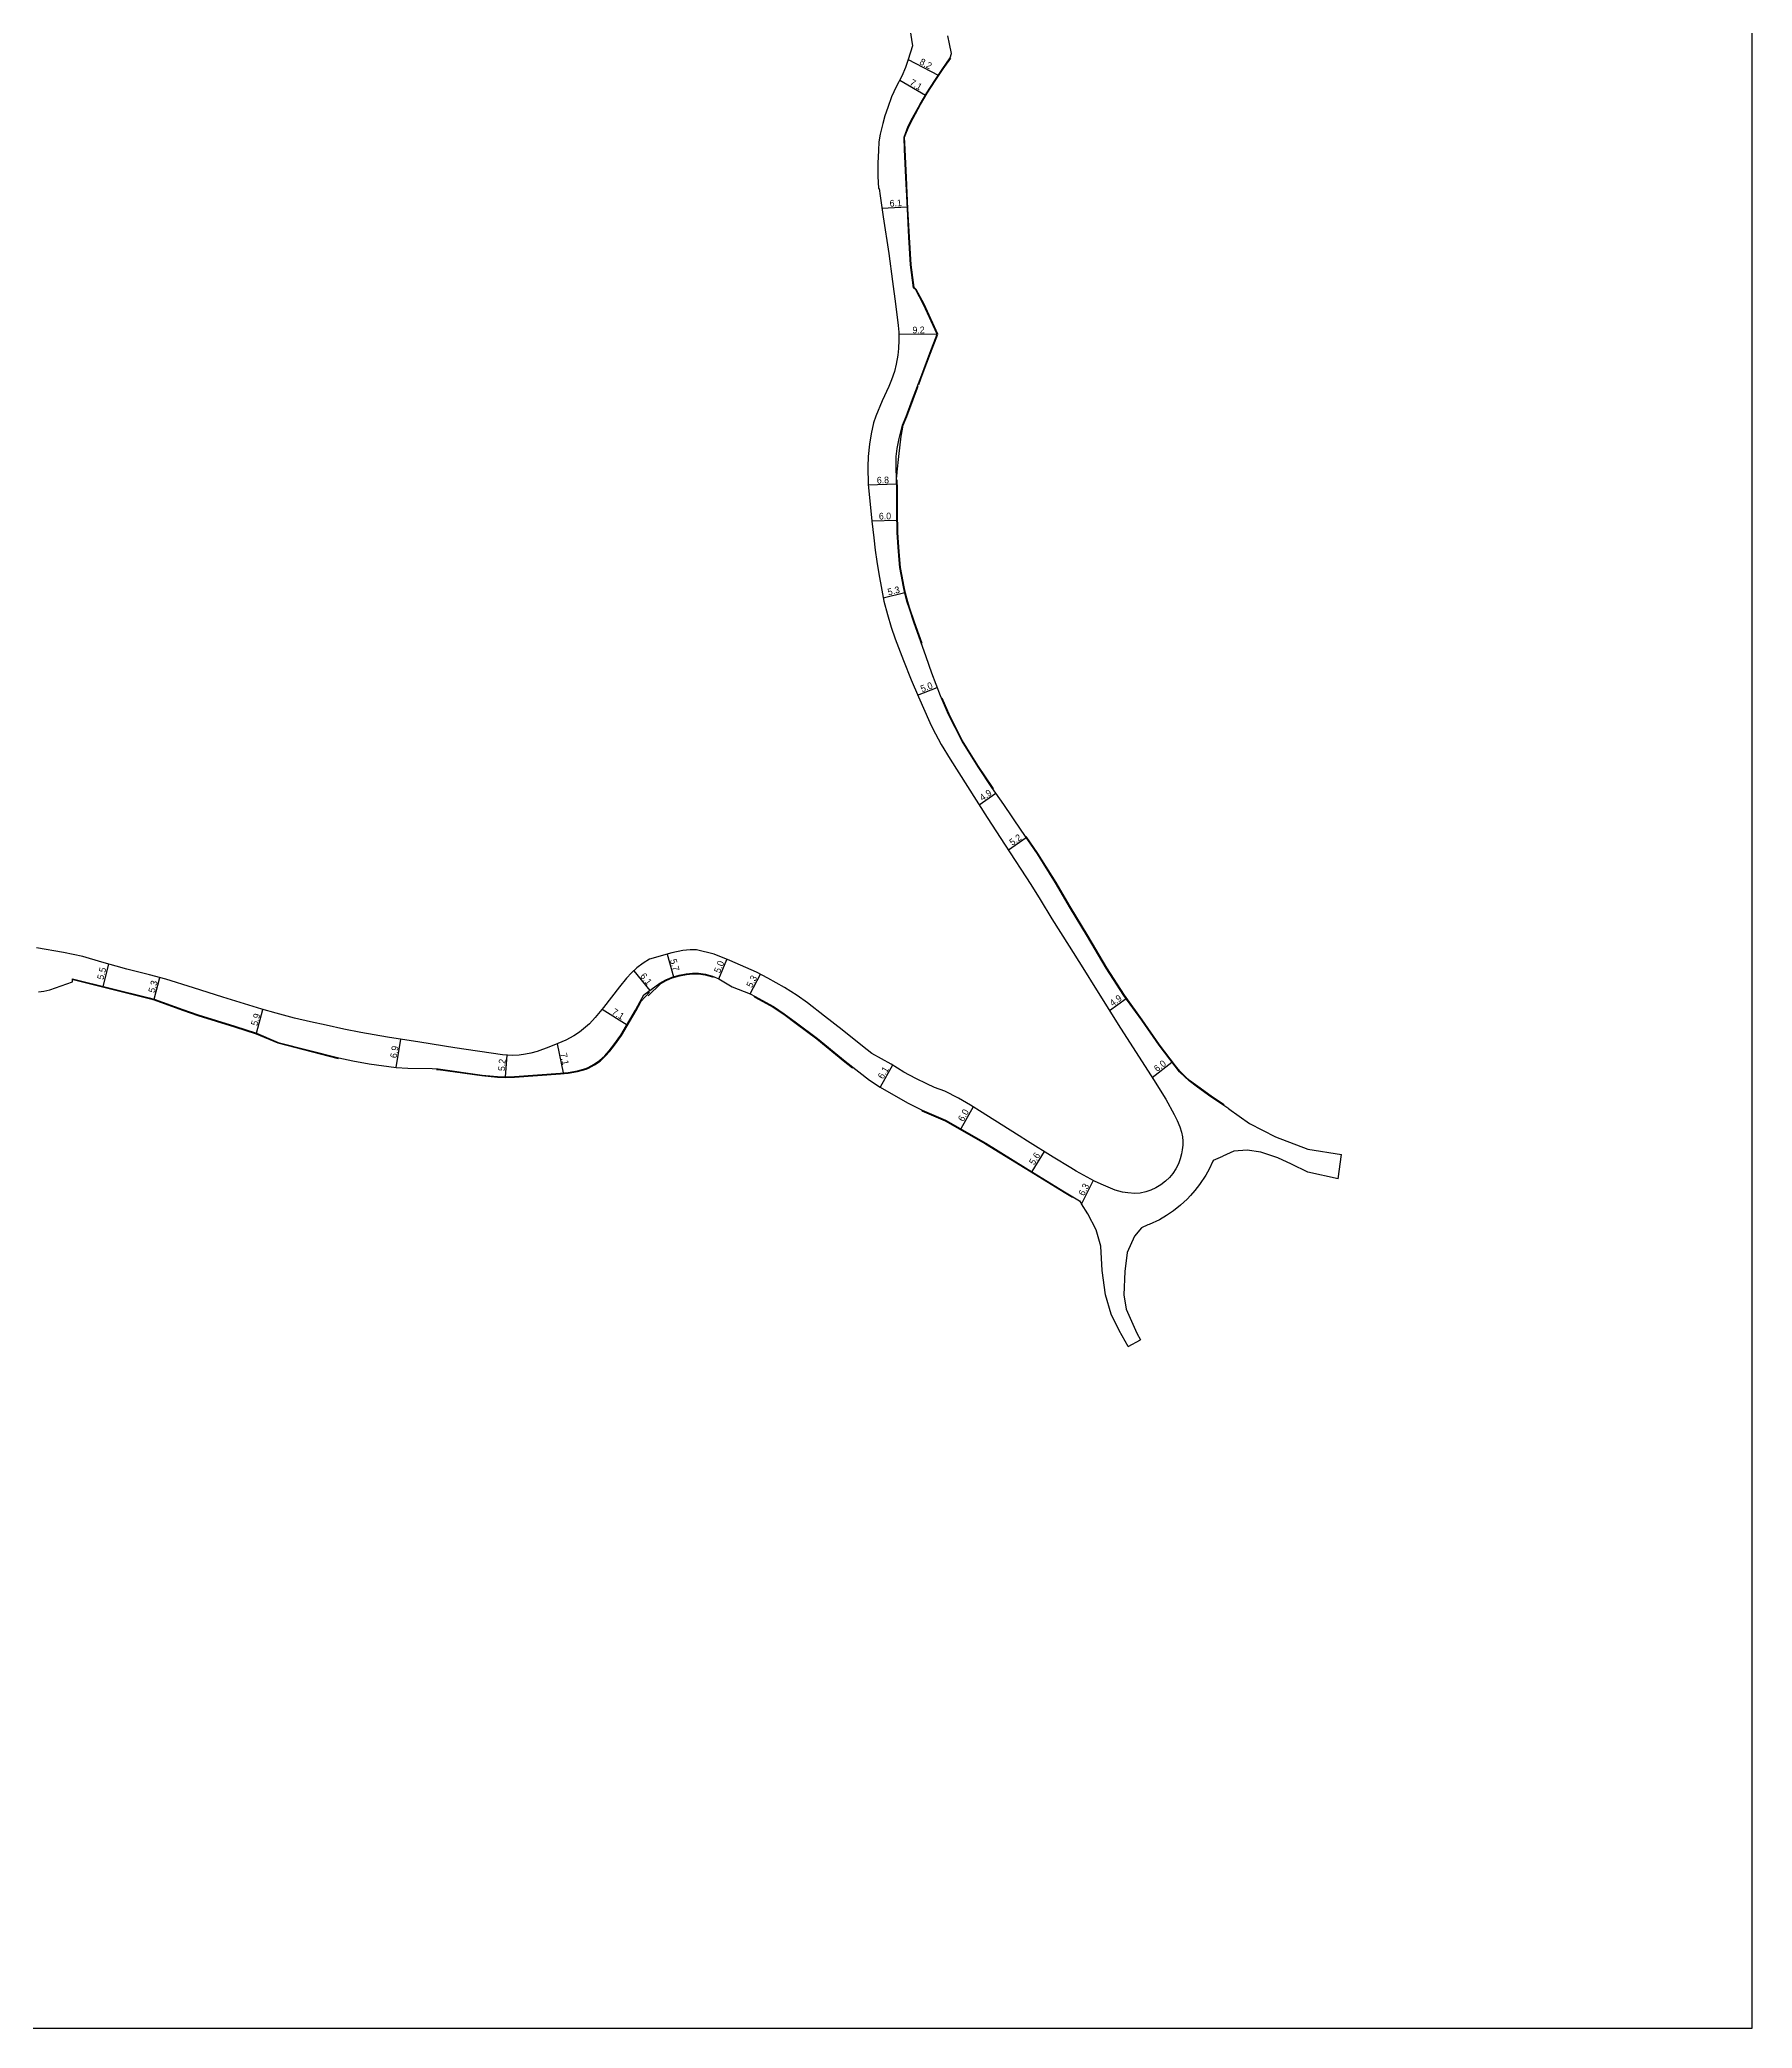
# Model space of a CAD drawing. Header units: metres. Extents: x -24000 to -20000, y -96000 to -93000.
# Drawn here: x -23609.6 to -23200, y -94200 to -93724.5 of the extents above; entities that cross this region are included whole.
import ezdxf

# ---------------------------------------------------------------- set-up
doc = ezdxf.new("R2010")
doc.units = ezdxf.units.M
doc.header["$LTSCALE"] = 2.5
for name, color, linetype in [('図郭', 7, 'Continuous'), ('幅員', 7, 'Continuous'), ('歩道・分離帯・安全施設', 7, 'Continuous'), ('道路', 7, 'Continuous')]:
    doc.layers.add(name, color=color, linetype=linetype)
doc.styles.get("Standard").update_dxf_attribs({"font": ''})
doc.styles.get('Standard').set_extended_font_data('@MS PGothic')

msp = doc.modelspace()

# ---------------------------------------------------------------- linework, layer by layer
at = {"layer": '図郭'}
msp.add_lwpolyline([(-24000, -94200), (-23200, -94200), (-23200, -93600), (-24000, -93600)], close=True, dxfattribs=at)
at = {"layer": '幅員', "flags": 128}
for points in [[(-23401.92, -93729.16), (-23394.71, -93732.96)], [(-23403.93, -93734.1), (-23397.79, -93737.74)], [(-23408.2, -93764.75), (-23402.12, -93764.45)], [(-23395, -93794.86), (-23404.15, -93794.99)], [(-23411.48, -93830.94), (-23404.67, -93830.71)], [(-23410.59, -93839.48), (-23404.58, -93839.39)], [(-23407.87, -93857.96), (-23402.72, -93856.65)], [(-23399.63, -93881.2), (-23394.93, -93879.38)], [(-23384.91, -93907.45), (-23380.91, -93904.68)], [(-23377.93, -93918.23), (-23373.67, -93915.28)], [(-23459.58, -93943.14), (-23458.01, -93948.57)], [(-23447.18, -93949.04), (-23445.26, -93944.4)], [(-23593.18, -93945.51), (-23594.51, -93950.85)], [(-23582.24, -93953.9), (-23580.9, -93948.76)], [(-23467.53, -93947.12), (-23463.71, -93951.84)], [(-23439.7, -93952.64), (-23437.26, -93947.95)], [(-23353.76, -93956.6), (-23349.79, -93953.72)], [(-23557.81, -93962.05), (-23556.24, -93956.41)], [(-23475.13, -93956.31), (-23469.1, -93960.01)], [(-23524.36, -93970.27), (-23523.27, -93963.47)], [(-23498.21, -93972.47), (-23497.86, -93967.32)], [(-23485.86, -93964.56), (-23484.46, -93971.56)], [(-23405.61, -93969.67), (-23408.62, -93974.94)], [(-23343.54, -93972.61), (-23338.81, -93968.96)], [(-23386.37, -93979.68), (-23389.34, -93984.94)], [(-23369.39, -93990.33), (-23372.34, -93995.13)], [(-23357.62, -93997.28), (-23360.47, -94002.85)]]:
    msp.add_lwpolyline(points, dxfattribs=at)
at = {"layer": '歩道・分離帯・安全施設'}
for points in [[(-23399.37, -93806.9), (-23398.53, -93804.66), (-23396.54, -93799.44), (-23394.84, -93794.86), (-23398.11, -93787.74), (-23399.95, -93784.17), (-23400.49, -93783.68), (-23401.22, -93778.26), (-23401.57, -93771.69), (-23401.95, -93764.88), (-23402.32, -93757.44), (-23402.64, -93750.73), (-23402.74, -93747.76), (-23401.78, -93745.21), (-23400.73, -93743.22), (-23398.93, -93739.96), (-23397.34, -93737.28), (-23395.43, -93734.27), (-23393.5, -93731.44), (-23391.72, -93728.9)], [(-23404.58, -93829.11), (-23404.55, -93827.83), (-23404.14, -93824.13), (-23403.56, -93819.27), (-23403.27, -93817.57), (-23403.12, -93816.68), (-23402.23, -93814.59), (-23400.72, -93810.49), (-23399.52, -93807.29)], [(-23398.56, -93868.87), (-23400.39, -93863.72), (-23401.48, -93860.5), (-23402, -93858.89), (-23402.52, -93856.82), (-23402.85, -93855.31), (-23403.4, -93852.35), (-23403.72, -93850.67), (-23403.88, -93848.87), (-23404.16, -93845.79), (-23404.39, -93842.3), (-23404.47, -93837.3), (-23404.48, -93832.03), (-23404.56, -93829.74)], [(-23381.48, -93903.59), (-23381.73, -93903.22), (-23385.06, -93898.23), (-23387.85, -93893.82), (-23388.89, -93892.11), (-23392.1, -93885.76), (-23393.74, -93881.95)], [(-23326.31, -93979.2), (-23329.44, -93977.12), (-23332.63, -93974.82), (-23334.57, -93973.35), (-23335.62, -93972.38), (-23336.9, -93971.15), (-23337.94, -93969.84), (-23341.78, -93964.85), (-23345.9, -93958.82), (-23350.18, -93952.92), (-23354.39, -93946.38), (-23358.87, -93938.88), (-23363.17, -93931.77), (-23366.54, -93925.98), (-23370.87, -93919.05), (-23373.67, -93915.02)], [(-23464.13, -93953.15), (-23461.1, -93950.15), (-23459.8, -93949.42), (-23458.32, -93948.82), (-23456.61, -93948.33), (-23454.96, -93947.99), (-23453.47, -93947.86), (-23452.08, -93947.83), (-23450.42, -93948.06), (-23448.74, -93948.53), (-23448.56, -93948.61)], [(-23601.62, -93949.23), (-23583.46, -93953.77), (-23582.29, -93954.05), (-23575.46, -93956.52), (-23571.82, -93957.78), (-23563.05, -93960.55), (-23557.86, -93962.19), (-23552.66, -93964.38), (-23538.26, -93968.07)], [(-23514.69, -93970.7), (-23514.3, -93970.72), (-23503.85, -93972.2), (-23500.17, -93972.55), (-23498.21, -93972.62), (-23496.09, -93972.55), (-23485.07, -93971.77), (-23483.22, -93971.59), (-23480.98, -93971.22), (-23478.92, -93970.63), (-23478.4, -93970.39), (-23476.9, -93969.61), (-23475.61, -93968.7), (-23474.35, -93967.55), (-23473.29, -93966.38), (-23472.16, -93964.93), (-23470.5, -93962.57), (-23469.11, -93960.3), (-23466.96, -93956.59), (-23465.84, -93954.51), (-23465.81, -93954.46), (-23463.75, -93952.2)], [(-23438.73, -93953.29), (-23438.54, -93953.39), (-23434.19, -93955.83), (-23431.66, -93957.51), (-23428.66, -93959.7), (-23423.71, -93963.42), (-23417.08, -93968.86), (-23415.21, -93970.3)], [(-23398.66, -93980.55), (-23398.6, -93980.58), (-23393.05, -93983.02), (-23383.37, -93988.48), (-23373.88, -93994.35), (-23364.57, -94000.08)], [(-23364.57, -94000.08), (-23362.59, -94001.29)]]:
    msp.add_lwpolyline(points, dxfattribs=at)
at = {"layer": '道路'}
for points in [[(-23401.5, -93721.87), (-23400.89, -93725.96), (-23401.92, -93729.16), (-23402.54, -93731.12), (-23403.45, -93733.15), (-23404.75, -93735.74), (-23405.87, -93738.14), (-23406.77, -93740.67), (-23407.45, -93742.66), (-23408, -93744.49), (-23408.59, -93747.09), (-23408.91, -93748.9), (-23409.03, -93750.99), (-23409.18, -93754.01), (-23409.18, -93757.11), (-23409.02, -93760.06), (-23408.87, -93760.06), (-23408.63, -93761.82), (-23407.89, -93766.85), (-23406.55, -93775.62), (-23405.63, -93782.28), (-23404.96, -93787.63), (-23404.29, -93792.84), (-23404.16, -93794.38), (-23404.13, -93796.29), (-23404.25, -93798.32), (-23404.4, -93799.87), (-23404.8, -93802.05), (-23405.2, -93803.82), (-23405.88, -93805.83), (-23406.51, -93807.43), (-23408.11, -93810.79), (-23409.67, -93814.46), (-23410.19, -93816.07), (-23410.79, -93818.69), (-23411.18, -93821.21), (-23411.49, -93824.17), (-23411.58, -93826.59), (-23411.49, -93830.83), (-23411.18, -93833.93), (-23410.58, -93839.58), (-23410.11, -93843.61), (-23409.79, -93846.53), (-23409.42, -93849.27), (-23408.93, -93852.22), (-23408.24, -93856.12), (-23407.72, -93858.76), (-23406.86, -93861.88), (-23405.95, -93864.96), (-23405.04, -93867.73), (-23403.03, -93872.92), (-23401.17, -93877.53), (-23399.46, -93881.61), (-23396.72, -93887.76), (-23396.08, -93889.11), (-23393.97, -93893.03), (-23391.87, -93896.5), (-23387.74, -93903.03), (-23382.99, -93910.44), (-23378.69, -93917.05), (-23372.58, -93926.47), (-23370.33, -93930.1), (-23367.5, -93934.71), (-23363.36, -93941.27), (-23360.12, -93946.43), (-23356.84, -93951.67), (-23351.09, -93960.85), (-23346.68, -93967.78), (-23343.23, -93973.09), (-23340.29, -93977.86), (-23338.24, -93981.46), (-23337.52, -93982.92), (-23336.92, -93984.41), (-23336.53, -93985.7), (-23336.3, -93986.82), (-23336.22, -93987.83), (-23336.24, -93988.8), (-23336.35, -93989.92), (-23336.49, -93990.9), (-23336.82, -93992.09), (-23337.24, -93993.27), (-23337.86, -93994.46), (-23338.56, -93995.56), (-23339.42, -93996.58), (-23340.33, -93997.46), (-23341.43, -93998.3), (-23342.65, -93999.03), (-23343.84, -93999.55), (-23345.08, -94000.01), (-23346.44, -94000.29), (-23347.7, -94000.37), (-23349.39, -94000.25), (-23350.61, -94000.09), (-23352.36, -93999.59), (-23354.09, -93998.89), (-23355.74, -93998.14), (-23357.32, -93997.44), (-23359.97, -93996.03), (-23361.71, -93995.02)], [(-23325.22, -93980.1), (-23329.53, -93977.24), (-23332.72, -93974.94), (-23334.67, -93973.47), (-23335.72, -93972.49), (-23337.02, -93971.25), (-23338.06, -93969.94), (-23341.9, -93964.94), (-23346.02, -93958.9), (-23350.31, -93953.01), (-23354.52, -93946.46), (-23358.99, -93938.96), (-23363.3, -93931.84), (-23366.67, -93926.06), (-23371, -93919.14), (-23374.89, -93913.52), (-23379.05, -93907.37), (-23381.86, -93903.31), (-23385.19, -93898.31), (-23387.98, -93893.9), (-23389.02, -93892.18), (-23392.23, -93885.83), (-23394.16, -93881.36), (-23396.25, -93875.96), (-23397.6, -93872.03), (-23400.53, -93863.77), (-23401.62, -93860.55), (-23402.14, -93858.93), (-23402.67, -93856.85), (-23403, -93855.34), (-23403.55, -93852.38), (-23403.87, -93850.69), (-23404.03, -93848.88), (-23404.31, -93845.8), (-23404.54, -93842.3), (-23404.62, -93837.3), (-23404.63, -93832.03), (-23404.81, -93826.76), (-23404.76, -93824.11), (-23404.56, -93822.21), (-23404.09, -93819.8), (-23403.26, -93816.63), (-23402.37, -93814.54), (-23400.86, -93810.44), (-23398.67, -93804.61), (-23396.68, -93799.39), (-23395, -93794.86), (-23398.25, -93787.8), (-23400.07, -93784.26), (-23400.63, -93783.76), (-23401.37, -93778.27), (-23401.72, -93771.7), (-23402.1, -93764.89), (-23402.47, -93757.45), (-23402.79, -93750.73), (-23402.89, -93747.74), (-23401.92, -93745.15), (-23400.86, -93743.15), (-23399.06, -93739.88), (-23397.47, -93737.2), (-23395.56, -93734.19), (-23393.62, -93731.35), (-23391.86, -93728.83), (-23391.53, -93727.76), (-23392.05, -93725.48), (-23392.44, -93723.53)], [(-23361.71, -93995.02), (-23362.99, -93994.28), (-23367.22, -93991.7), (-23373.35, -93987.85), (-23375.38, -93986.63), (-23383.32, -93981.54), (-23384.23, -93981.03), (-23387.02, -93979.27), (-23389.86, -93977.61), (-23393.12, -93975.94), (-23395.64, -93975.05), (-23397.44, -93974.18), (-23400.07, -93972.89), (-23402.9, -93971.37), (-23405.96, -93969.45), (-23410.56, -93966.93), (-23411.7, -93966.03), (-23414.45, -93963.91), (-23417.72, -93961.24), (-23421.89, -93957.96), (-23425.96, -93954.81), (-23428.48, -93953.05), (-23431.49, -93951.1), (-23435.43, -93948.9), (-23438.2, -93947.46), (-23444.58, -93944.69), (-23448.28, -93943.15), (-23452.5, -93942.12), (-23454.06, -93942.14), (-23455.82, -93942.28), (-23458.42, -93942.8), (-23463.78, -93944.36), (-23465.3, -93945.31), (-23466.78, -93946.42), (-23468.1, -93947.65), (-23469.27, -93948.9), (-23470.98, -93950.96), (-23474.81, -93955.94), (-23476.77, -93958.27), (-23478.16, -93959.83), (-23479.56, -93961.02), (-23480.55, -93961.78), (-23481.91, -93962.67), (-23483.81, -93963.69), (-23485.67, -93964.49), (-23487.83, -93965.35), (-23490.68, -93966.39), (-23492.15, -93966.8), (-23493.44, -93967.09), (-23494.96, -93967.32), (-23496.52, -93967.41), (-23498.9, -93967.25), (-23510.35, -93965.51), (-23518.74, -93964.2), (-23526.46, -93962.96), (-23532.81, -93961.86), (-23536.86, -93961.08), (-23541.14, -93960.14), (-23544.85, -93959.34), (-23548.7, -93958.42), (-23553.06, -93957.29), (-23556.54, -93956.32), (-23565.81, -93953.42), (-23572.87, -93951.21), (-23579.5, -93949.13), (-23583.36, -93948.12), (-23588.78, -93946.74), (-23591.36, -93946.05), (-23594.77, -93945.04), (-23599.35, -93943.71), (-23603.95, -93942.71), (-23610.38, -93941.63)], [(-23609.89, -93952.14), (-23608.67, -93951.97), (-23607.23, -93951.67), (-23605.82, -93951.22), (-23601.81, -93949.73), (-23601.76, -93949.05), (-23583.42, -93953.62), (-23582.24, -93953.9), (-23575.41, -93956.38), (-23571.77, -93957.63), (-23563, -93960.4), (-23557.81, -93962.05), (-23552.61, -93964.24), (-23538.12, -93967.95), (-23534.7, -93968.69), (-23530.8, -93969.37), (-23524.36, -93970.27), (-23521.6, -93970.42), (-23515.73, -93970.47), (-23514.29, -93970.57), (-23503.84, -93972.05), (-23500.16, -93972.4), (-23498.21, -93972.47), (-23496.09, -93972.4), (-23485.08, -93971.62), (-23483.24, -93971.45), (-23481.01, -93971.07), (-23478.97, -93970.49), (-23478.47, -93970.26), (-23476.98, -93969.48), (-23475.71, -93968.58), (-23474.46, -93967.45), (-23473.41, -93966.28), (-23472.28, -93964.84), (-23470.62, -93962.49), (-23469.24, -93960.23), (-23467.09, -93956.52), (-23465.97, -93954.44), (-23465.14, -93952.88), (-23461.3, -93950.09), (-23459.86, -93949.29), (-23458.37, -93948.68), (-23456.65, -93948.18), (-23454.99, -93947.85), (-23453.48, -93947.71), (-23452.07, -93947.68), (-23450.39, -93947.92), (-23448.69, -93948.39), (-23447.18, -93949.04), (-23444.02, -93950.99), (-23439.7, -93952.64), (-23438.47, -93953.26), (-23434.12, -93955.7), (-23431.57, -93957.39), (-23428.58, -93959.58), (-23423.62, -93963.3), (-23416.99, -93968.74), (-23411.12, -93973.24), (-23408.61, -93974.95), (-23402.08, -93978.67), (-23398.54, -93980.44), (-23392.98, -93982.88), (-23383.29, -93988.35), (-23373.8, -93994.22), (-23364.49, -93999.95)], [(-23325.22, -93980.1), (-23320.28, -93983.61)], [(-23320.28, -93983.61), (-23314.05, -93986.82), (-23306.33, -93989.74), (-23298.28, -93991.03)], [(-23299.05, -93996.84), (-23298.28, -93991.03)], [(-23328.89, -93992.43), (-23328.99, -93992.64), (-23329.92, -93994.57), (-23330.72, -93996.03), (-23332.2, -93998.23), (-23333.32, -93999.68), (-23334.4, -94000.88), (-23335.2, -94001.73), (-23336.77, -94003.18), (-23338.44, -94004.54), (-23340.07, -94005.64), (-23341.8, -94006.66), (-23344.28, -94007.81), (-23344.55, -94007.85)], [(-23364.49, -93999.95), (-23362.51, -94001.17), (-23360.95, -94002.11)], [(-23349.31, -94036.99), (-23351.43, -94033.14), (-23353.35, -94029.25), (-23354.7, -94024.59), (-23355.5, -94018.79), (-23355.8, -94012.96), (-23356.97, -94009.1), (-23358.91, -94005.25), (-23360.47, -94002.85)], [(-23346.1, -94008.59), (-23347.79, -94010.61), (-23349.49, -94014.46), (-23350.1, -94019.03), (-23350.29, -94024.65), (-23349.78, -94028.08), (-23347.19, -94033.76), (-23346.36, -94035.36)], [(-23344.55, -94007.85), (-23346.1, -94008.59)], [(-23349.31, -94036.99), (-23346.36, -94035.36)]]:
    msp.add_lwpolyline(points, dxfattribs=at)
at = {"layer": '道路', "flags": 128}
for points in [[(-23328.89, -93992.43), (-23326.6, -93991.49)], [(-23299.05, -93996.84), (-23306.28, -93995.26), (-23310.22, -93993.33), (-23313.48, -93991.84), (-23317.52, -93990.52), (-23320.84, -93990.01), (-23323.98, -93990.28), (-23326.6, -93991.49)], [(-23360.95, -94002.11), (-23360.47, -94002.85)]]:
    msp.add_lwpolyline(points, dxfattribs=at)

# ---------------------------------------------------------------- texts
at = {"layer": '幅員'}
for s, rotation, p in [('8.2', 332.2205, (-23399.34, -93730.24)), ('7.1', 329.3099, (-23401.68, -93735.14)), ('6.1', 2.8717, (-23406.29, -93764.4)), ('9.2', 0.7982, (-23400.86, -93794.69)), ('6.8', 1.9349, (-23409.37, -93830.62)), ('6.0', 0.9288, (-23408.89, -93839.21)), ('5.3', 14.2297, (-23406.6, -93857.38)), ('5.0', 21.1243, (-23398.58, -93880.53)), ('4.9', 34.693, (-23384.12, -93906.59)), ('5.2', 34.7185, (-23377, -93917.28)), ('5.7', 286.1809, (-23458.91, -93944.57)), ('5.5', 75.9858, (-23594.4, -93949.37)), ('6.1', 309.076, (-23466.13, -93948.45)), ('5.0', 67.4959, (-23446.95, -93947.82)), ('5.3', 62.5139, (-23439.29, -93951.32)), ('5.3', 75.3936, (-23582.14, -93952.51)), ('4.9', 35.987, (-23352.97, -93955.72)), ('5.9', 74.4603, (-23557.61, -93960.39)), ('7.1', 328.4759, (-23472.93, -93957.37)), ('6.9', 80.8842, (-23524.26, -93968.09)), ('7.1', 281.2635, (-23485.13, -93966.93)), ('5.2', 86.1311, (-23498.37, -93971.15)), ('6.1', 60.2739, (-23407.89, -93973.15)), ('6.0', 37.6044, (-23342.35, -93971.38)), ('6.0', 60.569, (-23388.71, -93983.32)), ('5.6', 58.4115, (-23371.75, -93993.69)), ('6.3', 62.9062, (-23359.85, -94001.09))]:
    msp.add_text(s, height=1.6, rotation=rotation, dxfattribs=at).set_placement(p)

doc.saveas('drawing.dxf')
